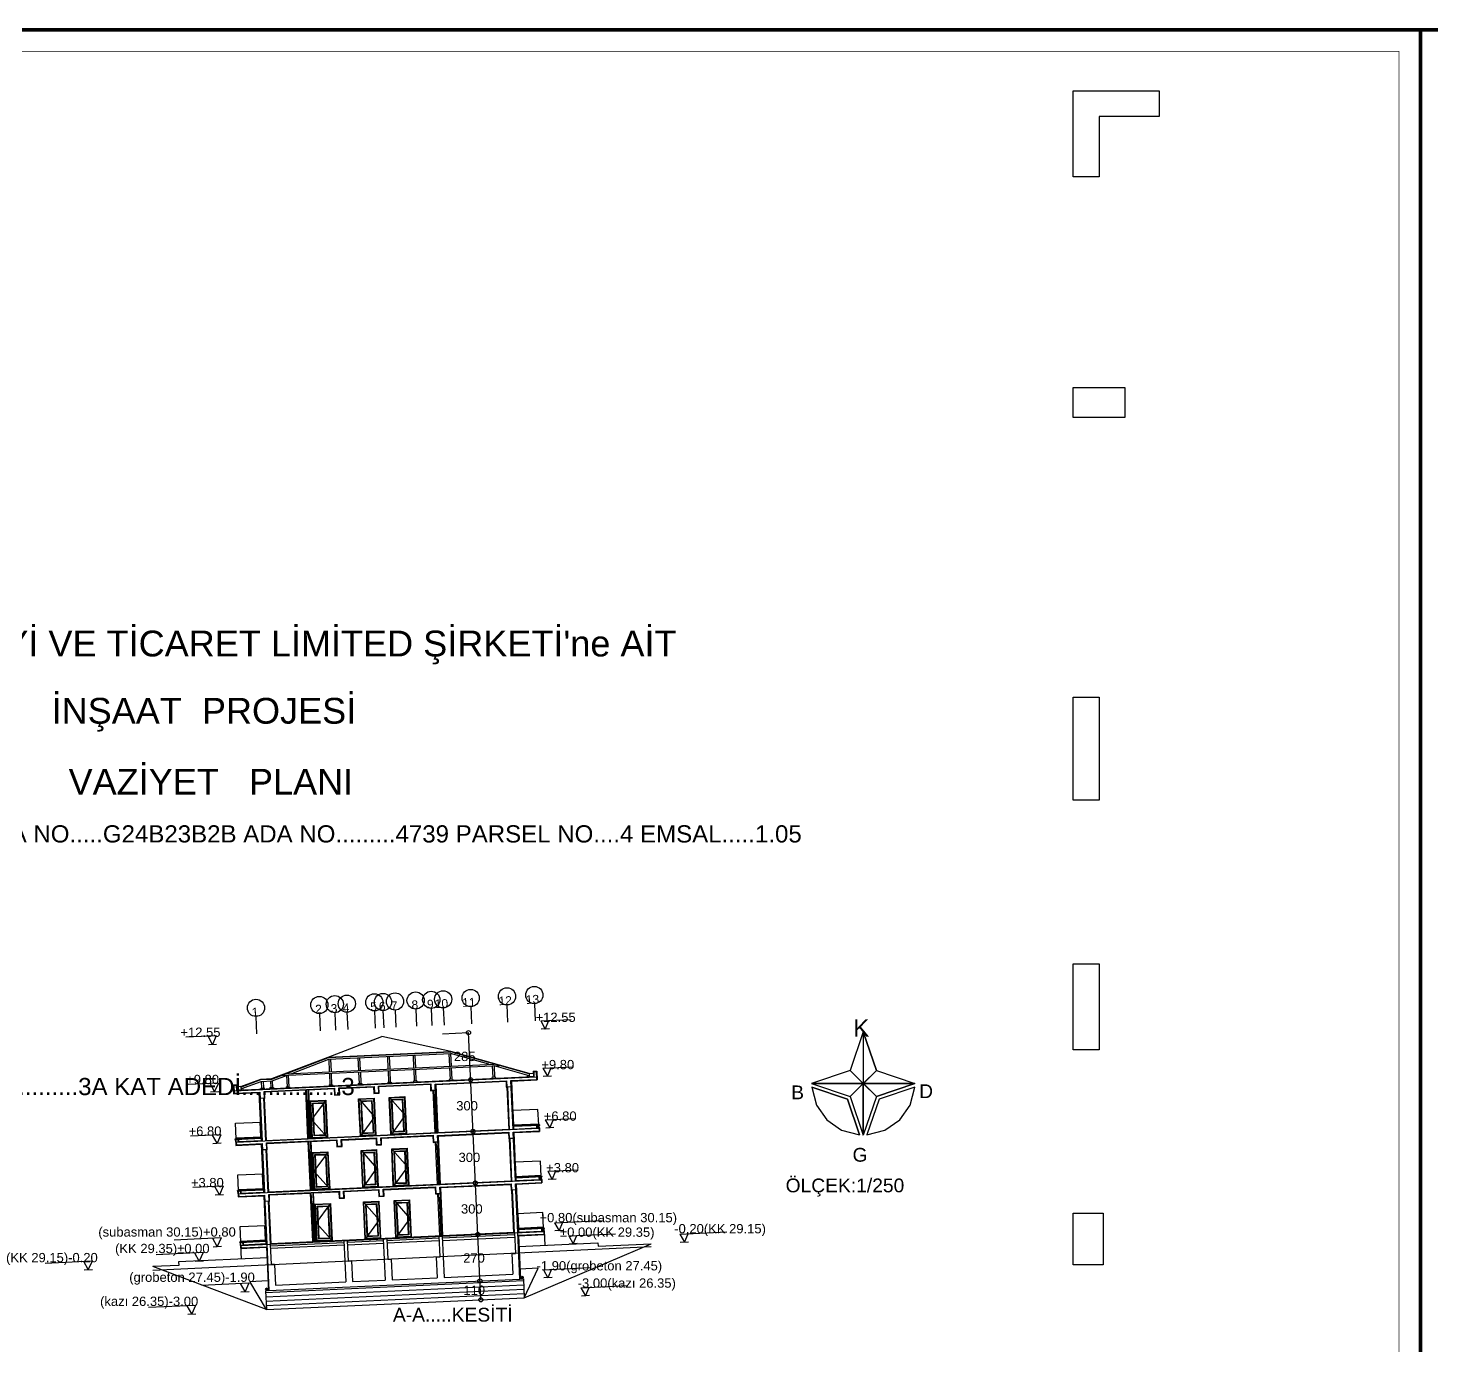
# Model space of a CAD drawing. Header units: centimetres. Extents: x -3962 to 543607, y -2 to 2802.
# Drawn here: x 3382 to 5013, y 1270 to 2802 of the extents above; entities that cross this region are included whole.
import ezdxf
from ezdxf.enums import TextEntityAlignment as Align

# ---------------------------------------------------------------- set-up
doc = ezdxf.new("R2010")
doc.units = ezdxf.units.CM
for name, color, linetype in [('ROTAS-MIMARI', 8, 'CONTINUOUS'), ('ROTAS-MIMARI-KOLON', 8, 'CONTINUOUS'), ('ROTAS-MIMARI-YAZI', 8, 'CONTINUOUS'), ('ROTAS-PAFTA', 7, 'CONTINUOUS')]:
    doc.layers.add(name, color=color, linetype=linetype)
doc.styles.add('ROTAS', font='arial.ttf')

msp = doc.modelspace()

# ---------------------------------------------------------------- linework, layer by layer
at = {"layer": 'ROTAS-MIMARI'}
for p, q in [((3977.8, 1647.7), (4013.1, 1649.3)), ((3977.8, 1647.7), (3983, 1638.3)), ((3983, 1638.3), (3987.3, 1648.1)), ((3863.4, 1632.8), (3893.8, 1634.2)), ((3908.1, 1323.5), (3893.8, 1634.2)), ((3987.8, 1638.5), (3978.2, 1638.1)), ((4352.4, 1635), (4337.1, 1590.3)), ((4352.4, 1635), (4367.7, 1590.3)), ((4352.4, 1635), (4352.4, 1515)), ((3600.7, 1630.4), (3565.4, 1628.7)), ((3596.3, 1620.5), (3591.1, 1629.9)), ((3591.5, 1620.3), (3601.1, 1620.8)), ((3600.7, 1630.4), (3596.3, 1620.5)), ((3730.8, 1605.7), (3793, 1629.5)), ((3873.2, 1612.3), (3793, 1629.5)), ((3665.2, 1580.7), (3730.8, 1605.7)), ((3665.3, 1580.1), (3730.9, 1605.1)), ((3688.3, 1586.7), (3731.3, 1603.1)), ((3730.8, 1605.7), (3873.2, 1612.3)), ((3730.9, 1605.1), (3873.2, 1611.7)), ((3731.3, 1603.1), (3872.9, 1609.7)), ((3731.3, 1603.1), (3732, 1588.7)), ((3733.3, 1603.2), (3734, 1588.8)), ((3765.3, 1604.7), (3766, 1590.3)), ((3767.3, 1604.8), (3768, 1590.4)), ((3799.5, 1606.3), (3800.2, 1591.9)), ((3801.5, 1606.4), (3802.2, 1592)), ((3829.4, 1607.6), (3830, 1593.2)), ((3831.3, 1607.7), (3832, 1593.3)), ((3870.9, 1609.6), (3871.6, 1595.2)), ((3917.3, 1597.3), (3872.9, 1609.7)), ((3872.9, 1609.7), (3873.6, 1595.2)), ((3964.2, 1586.8), (3873.2, 1612.3)), ((3964.2, 1586.2), (3873.2, 1611.7)), ((3621.2, 1566.6), (3972.8, 1582.8)), ((3625.1, 1567.4), (3968.8, 1583.2)), ((3665.7, 1578.1), (3682.3, 1584.4)), ((3676, 1584.2), (3929.8, 1595.8)), ((3681.9, 1586.4), (3923.7, 1597.5)), ((3682.3, 1584.4), (3682.9, 1571.1)), ((3684.3, 1584.5), (3684.9, 1571.2)), ((3732.1, 1586.7), (3732.7, 1573.4)), ((3734.1, 1586.8), (3734.7, 1573.4)), ((3766.1, 1588.3), (3766.7, 1574.9)), ((3768.1, 1588.4), (3768.7, 1575)), ((3800.3, 1589.9), (3800.9, 1576.5)), ((3802.3, 1590), (3802.9, 1576.6)), ((3830.1, 1591.2), (3830.7, 1577.9)), ((3832.1, 1591.3), (3832.7, 1578)), ((3871.7, 1593.2), (3872.3, 1579.8)), ((3873.7, 1593.2), (3874.3, 1579.9)), ((3921.4, 1595.4), (3922, 1582.1)), ((3964.3, 1584.1), (3923.4, 1595.5)), ((3923.4, 1595.5), (3924, 1582.2)), ((3962.3, 1584.7), (3962.4, 1582.9)), ((3963.8, 1583), (3969.2, 1583.2)), ((3964.2, 1586.8), (3969, 1587.1)), ((3964.2, 1586.8), (3964.4, 1583)), ((3968.9, 1589.2), (3973.1, 1589.4)), ((3968.9, 1589.2), (3969.2, 1582.6)), ((3969.5, 1588.6), (3972.5, 1588.8)), ((3969.5, 1588.6), (3969.8, 1582.7)), ((3972.5, 1588.8), (3972.9, 1579.8)), ((3972.8, 1582.8), (3972.9, 1579.8)), ((3973.1, 1589.4), (3973.5, 1579.2)), ((3973.4, 1583.4), (3973.3, 1584)), ((3973.4, 1583.4), (3973.5, 1579.2)), ((3980.3, 1592.7), (4015.6, 1594.4)), ((3980.3, 1592.7), (3985.5, 1583.4)), ((3990.3, 1583.6), (3980.7, 1583.2)), ((3985.5, 1583.4), (3989.9, 1593.2)), ((4337.1, 1590.3), (4292.4, 1575)), ((4337.1, 1590.3), (4367.7, 1559.7)), ((4337.1, 1559.7), (4367.7, 1590.3)), ((4367.7, 1590.3), (4412.4, 1575)), ((3603.2, 1575.4), (3567.9, 1573.8)), ((3598.8, 1565.6), (3593.6, 1575)), ((3603.2, 1575.4), (3598.8, 1565.6)), ((3624.4, 1573.4), (3620.2, 1573.2)), ((3620.2, 1573.2), (3620.7, 1563)), ((3620.5, 1567.2), (3620.5, 1567.8)), ((3620.5, 1567.2), (3620.7, 1563)), ((3623.8, 1572.8), (3620.9, 1572.6)), ((3620.9, 1572.6), (3621.3, 1563.6)), ((3621.1, 1566.6), (3621.3, 1563.6)), ((3623.8, 1572.8), (3624.1, 1566.8)), ((3624.4, 1573.4), (3624.7, 1566.8)), ((3629.3, 1571.4), (3624.5, 1571.2)), ((3630.1, 1567.6), (3624.7, 1567.4)), ((3629.3, 1571.4), (3652.6, 1580.1)), ((3629.3, 1570.8), (3652.6, 1579.5)), ((3629.3, 1571.4), (3629.5, 1567.6)), ((3629.4, 1568.7), (3653, 1577.5)), ((3631.4, 1569.5), (3631.5, 1567.7)), ((3652.4, 1569.7), (3656.4, 1569.8)), ((3652.4, 1569.7), (3652.4, 1568.7)), ((3652.6, 1580.1), (3665.2, 1580.7)), ((3652.6, 1579.5), (3665.3, 1580.1)), ((3653, 1577.5), (3665.7, 1578.1)), ((3653, 1577.5), (3653.4, 1569.7)), ((3655, 1577.6), (3655.4, 1569.8)), ((3656.2, 1565.8), (3738.1, 1569.6)), ((3656.4, 1569.8), (3656.4, 1568.8)), ((3656.9, 1565.3), (3704.6, 1567.5)), ((3663.1, 1570.2), (3667.1, 1570.3)), ((3663.1, 1570.2), (3663.1, 1569.2)), ((3663.7, 1578), (3664.1, 1570.2)), ((3665.7, 1578.1), (3666.1, 1570.3)), ((3667.1, 1570.3), (3667.1, 1569.3)), ((3681.9, 1571), (3685.9, 1571.2)), ((3681.9, 1571), (3682, 1570)), ((3685.9, 1571.2), (3686, 1570.2)), ((3707.2, 1511.1), (3704.6, 1567.5)), ((3705.2, 1568.1), (3705.8, 1555.1)), ((3707.2, 1568.2), (3707.8, 1555.2)), ((3707.8, 1567.6), (3737.6, 1569)), ((3707.8, 1567.6), (3710.4, 1511.3)), ((3731.7, 1573.3), (3735.7, 1573.5)), ((3731.7, 1573.3), (3731.7, 1572.3)), ((3735.7, 1573.5), (3735.7, 1572.5)), ((3737.6, 1569), (3737.9, 1561.4)), ((3738.1, 1569.6), (3738.5, 1562)), ((3743.1, 1569.8), (3784.1, 1571.7)), ((3743.5, 1562.2), (3743.1, 1569.8)), ((3743.8, 1569.3), (3783.5, 1571.1)), ((3744.1, 1561.7), (3743.8, 1569.3)), ((3765.7, 1574.9), (3769.7, 1575.1)), ((3765.7, 1574.9), (3765.7, 1573.9)), ((3769.7, 1575.1), (3769.7, 1574.1)), ((3783.5, 1571.1), (3783.9, 1563.5)), ((3784.1, 1571.7), (3784.4, 1564.1)), ((3789.1, 1571.9), (3850, 1574.7)), ((3789.4, 1564.4), (3789.1, 1571.9)), ((3789.7, 1571.4), (3849.5, 1574.1)), ((3790.1, 1563.8), (3789.7, 1571.4)), ((3799.9, 1576.4), (3803.9, 1576.6)), ((3799.9, 1576.4), (3799.9, 1575.4)), ((3803.9, 1576.6), (3803.9, 1575.6)), ((3833.7, 1578), (3829.7, 1577.8)), ((3829.7, 1577.8), (3829.8, 1576.8)), ((3833.7, 1578), (3833.8, 1577)), ((3849.5, 1574.1), (3849.8, 1566.5)), ((3849.8, 1566.5), (3852.8, 1566.7)), ((3850, 1574.7), (3850.4, 1567.2)), ((3850.4, 1567.2), (3855.4, 1567.4)), ((3855, 1517.9), (3852.8, 1566.7)), ((3853.6, 1561.9), (3853.4, 1567.3)), ((3855, 1574.4), (3938, 1578.2)), ((3855.6, 1562), (3855, 1574.4)), ((3855.7, 1573.8), (3937.4, 1577.6)), ((3855.7, 1573.8), (3858.2, 1518.1)), ((3875.3, 1579.9), (3871.3, 1579.7)), ((3871.3, 1579.7), (3871.4, 1578.7)), ((3875.3, 1579.9), (3875.4, 1578.9)), ((3925, 1582.2), (3921, 1582)), ((3921, 1582), (3921.1, 1581)), ((3925, 1582.2), (3925.1, 1581.2)), ((3937.4, 1577.6), (3937.7, 1570.6)), ((3937.7, 1570.6), (3938.7, 1570.6)), ((3938, 1578.2), (3938.3, 1571.2)), ((3938.3, 1571.2), (3943.3, 1571.4)), ((3941, 1521.3), (3938.7, 1570.6)), ((3941.6, 1521.3), (3939.3, 1571.2)), ((3943, 1578.4), (3972.9, 1579.8)), ((3945.6, 1521.5), (3943, 1578.4)), ((3943.6, 1577.8), (3973.5, 1579.2)), ((3943.6, 1577.8), (3946.2, 1521.5)), ((4352.4, 1575), (4292.4, 1575)), ((4292.4, 1575), (4412.4, 1575)), ((4292.4, 1575), (4337.1, 1559.7)), ((4292.6, 1570.8), (4334, 1556.6)), ((4412.4, 1575), (4367.7, 1559.7)), ((4412.3, 1570.8), (4370.9, 1556.6)), ((3594, 1565.4), (3603.6, 1565.8)), ((3620.7, 1563), (3650.7, 1564.4)), ((3621.3, 1563.6), (3651.3, 1565)), ((3653.3, 1508), (3650.7, 1564.4)), ((3651.3, 1565), (3653.9, 1508.1)), ((3651.6, 1558), (3656.6, 1558.2)), ((3655.6, 1558.2), (3657.9, 1508.2)), ((3656.6, 1558.2), (3656.2, 1565.8)), ((3656.2, 1557.6), (3657.2, 1557.7)), ((3656.2, 1557.6), (3658.5, 1508.3)), ((3657.2, 1557.7), (3656.9, 1565.3)), ((3708.4, 1554.6), (3705.2, 1554.5)), ((3707.8, 1555.2), (3705.8, 1555.1)), ((3706.2, 1555.1), (3708.2, 1511.2)), ((3707.4, 1554), (3706.2, 1553.9)), ((3706.8, 1553.9), (3708.8, 1511.8)), ((3707.4, 1555.2), (3709.4, 1511.2)), ((3727.2, 1554.5), (3711.4, 1533)), ((3737.9, 1561.4), (3744.1, 1561.7)), ((3738.5, 1562), (3743.5, 1562.2)), ((3767.2, 1556.3), (3784.5, 1536.4)), ((3783.9, 1563.5), (3790.1, 1563.8)), ((3784.4, 1564.1), (3789.4, 1564.4)), ((3802.7, 1558), (3820.1, 1538)), ((3856.2, 1561.4), (3853, 1561.3)), ((3855.6, 1562), (3853.6, 1561.9)), ((3854, 1561.9), (3856, 1518)), ((3855.3, 1560.8), (3854.1, 1560.7)), ((3854.7, 1560.7), (3856.6, 1518.6)), ((3855.2, 1562), (3857.2, 1518)), ((4334, 1556.6), (4348.2, 1515.2)), ((4337.1, 1559.7), (4352.4, 1515)), ((4367.7, 1559.7), (4352.4, 1515)), ((4370.9, 1556.6), (4356.7, 1515.2)), ((3784.5, 1536.4), (3769.1, 1515)), ((3820.1, 1538), (3804.6, 1516.6)), ((3974.5, 1544.8), (3945.2, 1543.5)), ((3946.5, 1526.5), (3945.7, 1543.5)), ((3975.4, 1526.9), (3974.5, 1544.8)), ((3983, 1532.8), (4018.3, 1534.4)), ((3622.9, 1528.7), (3652.3, 1530)), ((3623.7, 1510.7), (3622.9, 1528.7)), ((3623.9, 1506.7), (3975.5, 1522.9)), ((3652.5, 1513), (3651.7, 1530)), ((3658.4, 1508.9), (3940.9, 1521.9)), ((3711.4, 1533), (3729.1, 1513.1)), ((3856, 1518.6), (3857.2, 1518.6)), ((3857.8, 1514.4), (3940.7, 1518.3)), ((3858.4, 1513.9), (3940.1, 1517.6)), ((3940.1, 1517.6), (3940.5, 1510.6)), ((3940.7, 1518.3), (3941, 1511.3)), ((3945.7, 1518.5), (3975.7, 1519.9)), ((3948.3, 1461.5), (3945.7, 1518.5)), ((3975.3, 1527.9), (3945.9, 1526.5)), ((3976.6, 1526.9), (3946, 1525.5)), ((3976.6, 1526.3), (3946, 1524.9)), ((3946.1, 1522.1), (3972.9, 1523.3)), ((3946.3, 1517.9), (3976.3, 1519.3)), ((3946.3, 1517.9), (3948.9, 1461.6)), ((3972.2, 1526.7), (3972.2, 1526.1)), ((3972.8, 1526.1), (3972.9, 1522.7)), ((3973.4, 1526.2), (3973.5, 1522.8)), ((3975.5, 1522.9), (3975.4, 1526.3)), ((3975.5, 1522.9), (3975.7, 1519.9)), ((3976.1, 1522.9), (3976, 1526.3)), ((3976.1, 1523.5), (3976.3, 1519.3)), ((3976.6, 1526.3), (3976.6, 1526.9)), ((3983, 1532.8), (3988.3, 1523.4)), ((3993.1, 1523.7), (3983.5, 1523.2)), ((3988.3, 1523.4), (3992.6, 1533.3)), ((3605.9, 1515.5), (3570.6, 1513.8)), ((3601.6, 1505.7), (3596.4, 1515)), ((3596.8, 1505.4), (3606.4, 1505.9)), ((3605.9, 1515.5), (3601.6, 1505.7)), ((3622.5, 1510.6), (3653.1, 1512)), ((3622.6, 1510), (3622.5, 1510.6)), ((3622.6, 1510), (3653.1, 1511.4)), ((3623.3, 1506.7), (3623.2, 1510.1)), ((3623.3, 1507.3), (3623.5, 1503.1)), ((3623.5, 1503.1), (3653.4, 1504.4)), ((3623.7, 1511.7), (3653.1, 1513)), ((3623.9, 1506.7), (3623.8, 1510.1)), ((3623.9, 1506.7), (3624, 1503.7)), ((3624, 1503.7), (3654, 1505.1)), ((3625.8, 1510.2), (3625.9, 1506.8)), ((3626.4, 1510.2), (3626.5, 1506.8)), ((3626.5, 1507.4), (3653.3, 1508.6)), ((3626.9, 1510.8), (3627, 1510.2)), ((3656, 1448.1), (3653.4, 1504.4)), ((3654, 1505.1), (3656.6, 1448.1)), ((3659, 1505.9), (3740.9, 1509.7)), ((3659.3, 1498.3), (3659, 1505.9)), ((3659.6, 1505.3), (3707.4, 1507.5)), ((3660, 1497.7), (3659.6, 1505.3)), ((3710, 1451.2), (3707.4, 1507.5)), ((3707.9, 1508.1), (3708.5, 1495.2)), ((3708.2, 1511.8), (3709.4, 1511.8)), ((3709.9, 1508.2), (3710.5, 1495.3)), ((3710.6, 1507.7), (3740.3, 1509)), ((3710.6, 1507.7), (3713.1, 1451.3)), ((3740.3, 1509), (3740.7, 1501.4)), ((3740.7, 1501.4), (3746.9, 1501.7)), ((3740.9, 1509.7), (3741.2, 1502.1)), ((3741.2, 1502.1), (3746.2, 1502.3)), ((3745.9, 1509.9), (3786.8, 1511.8)), ((3746.2, 1502.3), (3745.9, 1509.9)), ((3746.5, 1509.3), (3786.3, 1511.2)), ((3746.9, 1501.7), (3746.5, 1509.3)), ((3786.3, 1511.2), (3786.6, 1503.6)), ((3786.6, 1503.6), (3792.8, 1503.8)), ((3786.8, 1511.8), (3787.2, 1504.2)), ((3787.2, 1504.2), (3792.2, 1504.4)), ((3791.8, 1512), (3852.8, 1514.8)), ((3792.2, 1504.4), (3791.8, 1512)), ((3792.5, 1511.4), (3852.2, 1514.2)), ((3792.8, 1503.8), (3792.5, 1511.4)), ((3852.2, 1514.2), (3852.6, 1506.6)), ((3852.6, 1506.6), (3855.6, 1506.7)), ((3852.8, 1514.8), (3853.1, 1507.2)), ((3853.1, 1507.2), (3858.1, 1507.4)), ((3857.8, 1458), (3855.6, 1506.7)), ((3859, 1501.5), (3855.8, 1501.3)), ((3856.4, 1502), (3856.1, 1507.4)), ((3858.4, 1502.1), (3856.4, 1502)), ((3856.8, 1502), (3858.8, 1458)), ((3858, 1500.8), (3856.8, 1500.8)), ((3857.4, 1500.8), (3859.4, 1458.7)), ((3858.4, 1502.1), (3857.8, 1514.4)), ((3858, 1502), (3860, 1458.1)), ((3858.4, 1513.9), (3861, 1458.1)), ((3940.5, 1510.6), (3941.5, 1510.7)), ((3941, 1511.3), (3946, 1511.5)), ((3943.7, 1461.3), (3941.5, 1510.7)), ((3944.3, 1461.4), (3942, 1511.3)), ((3654.3, 1498.1), (3659.3, 1498.3)), ((3658.3, 1498.3), (3660.6, 1448.3)), ((3659, 1497.7), (3661.2, 1448.3)), ((3659, 1497.7), (3660, 1497.7)), ((3711.2, 1494.7), (3708, 1494.5)), ((3710.5, 1495.3), (3708.5, 1495.2)), ((3708.9, 1495.2), (3711, 1451.2)), ((3710.2, 1494), (3709, 1494)), ((3709.6, 1494), (3711.5, 1451.9)), ((3710.1, 1495.2), (3712.1, 1451.3)), ((3730, 1494.5), (3714.1, 1473.1)), ((3769.9, 1496.4), (3786.9, 1476.4)), ((3805.5, 1498), (3822.8, 1478.1)), ((3977.3, 1484.9), (3947.9, 1483.5)), ((3978.1, 1466.9), (3977.3, 1484.9)), ((3625.7, 1468.7), (3655, 1470.1)), ((3626.5, 1450.7), (3625.7, 1468.7)), ((3655.3, 1453.1), (3654.5, 1470.1)), ((3714.1, 1473.1), (3731.9, 1453.2)), ((3786.9, 1476.4), (3771.8, 1455)), ((3822.8, 1478.1), (3807.4, 1456.7)), ((3949.3, 1466.6), (3948.5, 1483.6)), ((3985.8, 1472.9), (4021.1, 1474.5)), ((3985.8, 1472.9), (3991, 1463.5)), ((3991, 1463.5), (3995.4, 1473.3)), ((3608.7, 1455.5), (3573.4, 1453.9)), ((3604.3, 1445.7), (3599.1, 1455.1)), ((3608.7, 1455.5), (3604.3, 1445.7)), ((3625.3, 1450.7), (3655.9, 1452.1)), ((3626.4, 1451.7), (3655.8, 1453.1)), ((3626.7, 1446.8), (3978.3, 1462.9)), ((3661.2, 1448.9), (3943.7, 1461.9)), ((3710.9, 1451.8), (3712.1, 1451.9)), ((3748.6, 1450), (3789.6, 1451.8)), ((3789.6, 1451.8), (3790, 1444.2)), ((3794.6, 1452.1), (3855.5, 1454.9)), ((3794.9, 1444.5), (3794.6, 1452.1)), ((3795.2, 1451.5), (3855, 1454.2)), ((3855, 1454.2), (3855.3, 1446.7)), ((3855.5, 1454.9), (3855.9, 1447.3)), ((3858.8, 1458.6), (3860, 1458.7)), ((3860.6, 1454.5), (3943.5, 1458.3)), ((3861.1, 1442.1), (3860.6, 1454.5)), ((3861.2, 1453.9), (3942.9, 1457.7)), ((3861.2, 1453.9), (3863.7, 1398.2)), ((3942.9, 1457.7), (3943.2, 1450.7)), ((3943.5, 1458.3), (3943.8, 1451.3)), ((3948.5, 1458.5), (3978.4, 1459.9)), ((3951.1, 1401.6), (3948.5, 1458.5)), ((3978.1, 1467.9), (3948.7, 1466.6)), ((3979.3, 1467), (3948.7, 1465.6)), ((3979.3, 1466.4), (3948.8, 1465)), ((3948.9, 1462.2), (3975.7, 1463.4)), ((3949.1, 1458), (3979.1, 1459.4)), ((3949.1, 1458), (3951.7, 1401.6)), ((3974.9, 1466.8), (3974.9, 1466.2)), ((3975.5, 1466.2), (3975.7, 1462.8)), ((3976.1, 1466.2), (3976.3, 1462.8)), ((3978.3, 1462.9), (3978.1, 1466.3)), ((3978.3, 1462.9), (3978.4, 1459.9)), ((3978.9, 1462.9), (3978.7, 1466.3)), ((3978.9, 1463.5), (3979.1, 1459.4)), ((3979.3, 1466.4), (3979.3, 1467)), ((3995.8, 1463.7), (3986.2, 1463.3)), ((3599.5, 1445.5), (3609.1, 1445.9)), ((3625.3, 1450.1), (3655.9, 1451.5)), ((3625.3, 1450.7), (3629.7, 1450.9)), ((3625.3, 1450.1), (3625.3, 1450.7)), ((3625.3, 1450.1), (3629.7, 1450.3)), ((3626.1, 1446.7), (3625.9, 1450.1)), ((3626, 1447.3), (3626.2, 1443.1)), ((3626.2, 1443.1), (3656.2, 1444.5)), ((3626.7, 1446.8), (3626.5, 1450.1)), ((3626.7, 1446.8), (3626.8, 1443.8)), ((3626.8, 1443.8), (3656.8, 1445.1)), ((3628.5, 1450.2), (3628.7, 1446.8)), ((3629.1, 1450.3), (3629.3, 1446.9)), ((3629.2, 1447.5), (3656, 1448.7)), ((3629.7, 1450.9), (3629.7, 1450.3)), ((3658.8, 1388.2), (3656.2, 1444.5)), ((3656.8, 1445.1), (3659.4, 1388.2)), ((3657.1, 1438.1), (3662.1, 1438.4)), ((3661.1, 1438.3), (3663.4, 1388.4)), ((3661.7, 1446), (3743.7, 1449.7)), ((3662.1, 1438.4), (3661.7, 1446)), ((3661.7, 1437.8), (3664, 1388.4)), ((3661.7, 1437.8), (3662.7, 1437.8)), ((3662.4, 1445.4), (3710.1, 1447.6)), ((3662.7, 1437.8), (3662.4, 1445.4)), ((3712.7, 1391.2), (3710.1, 1447.6)), ((3710.7, 1448.2), (3711.3, 1435.2)), ((3712.7, 1448.3), (3713.3, 1435.3)), ((3713.3, 1447.7), (3743.1, 1449.1)), ((3713.3, 1447.7), (3715.9, 1391.4)), ((3743.1, 1449.1), (3743.4, 1441.5)), ((3743.4, 1441.5), (3749.6, 1441.8)), ((3743.7, 1449.7), (3744, 1442.1)), ((3744, 1442.1), (3749, 1442.4)), ((3749, 1442.4), (3748.6, 1450)), ((3749.3, 1449.4), (3789, 1451.2)), ((3749.6, 1441.8), (3749.3, 1449.4)), ((3772.7, 1436.4), (3790, 1416.5)), ((3789, 1451.2), (3789.4, 1443.6)), ((3789.4, 1443.6), (3795.6, 1443.9)), ((3790, 1444.2), (3794.9, 1444.5)), ((3795.6, 1443.9), (3795.2, 1451.5)), ((3808.3, 1438.1), (3825.6, 1418.2)), ((3855.3, 1446.7), (3858.3, 1446.8)), ((3855.9, 1447.3), (3860.9, 1447.5)), ((3860.6, 1398), (3858.3, 1446.8)), ((3861.8, 1441.5), (3858.6, 1441.4)), ((3859.1, 1442), (3858.9, 1447.4)), ((3861.1, 1442.1), (3859.1, 1442)), ((3859.5, 1442), (3861.6, 1398.1)), ((3860.8, 1440.9), (3859.6, 1440.8)), ((3860.2, 1440.9), (3862.1, 1398.7)), ((3860.7, 1442.1), (3862.7, 1398.1)), ((3943.2, 1450.7), (3944.2, 1450.7)), ((3943.8, 1451.3), (3948.8, 1451.6)), ((3946.5, 1401.4), (3944.2, 1450.7)), ((3947.1, 1401.4), (3944.8, 1451.4)), ((3713.9, 1434.7), (3710.7, 1434.6)), ((3713.3, 1435.3), (3711.3, 1435.2)), ((3711.7, 1435.2), (3713.7, 1391.3)), ((3712.9, 1434.1), (3711.7, 1434)), ((3712.3, 1434.1), (3714.3, 1391.9)), ((3712.9, 1435.3), (3714.9, 1391.3)), ((3732.7, 1434.6), (3716.9, 1413.2)), ((3980.2, 1425), (3950.8, 1423.6)), ((3952.2, 1406.7), (3951.4, 1423.6)), ((3981, 1407), (3980.2, 1425)), ((3628.4, 1408.8), (3657.8, 1410.1)), ((3629.2, 1390.8), (3628.4, 1408.8)), ((3629.4, 1386.8), (3981.2, 1403)), ((3658, 1393.1), (3657.2, 1410.1)), ((3716.9, 1413.2), (3734.6, 1393.3)), ((3790, 1416.5), (3774.6, 1395.1)), ((3825.6, 1418.2), (3810.2, 1396.7)), ((3981, 1408), (3951.6, 1406.6)), ((3982.2, 1407), (3951.6, 1405.6)), ((3982.2, 1406.4), (3951.7, 1405)), ((3951.7, 1402.2), (3978.6, 1403.5)), ((3977.8, 1406.8), (3977.8, 1406.2)), ((3978.4, 1406.3), (3978.6, 1402.9)), ((3979, 1406.3), (3979.2, 1402.9)), ((3981.2, 1403), (3981, 1406.4)), ((3981.2, 1403), (3981.3, 1400)), ((3981.8, 1403), (3981.6, 1406.4)), ((3981.8, 1403.6), (3982.5, 1387)), ((3982.2, 1406.4), (3982.2, 1407)), ((3993.7, 1413.2), (4048.3, 1415.7)), ((3993.7, 1413.2), (3999, 1403.8)), ((4003.8, 1404), (3994.2, 1403.6)), ((3999, 1403.8), (4003.3, 1413.6)), ((3606.3, 1395.4), (3551.8, 1392.9)), ((3601.9, 1385.6), (3596.7, 1394.9)), ((3606.3, 1395.4), (3601.9, 1385.6)), ((3628, 1390.8), (3658.6, 1392.2)), ((3628, 1390.8), (3632.4, 1391)), ((3628.1, 1390.2), (3628, 1390.8)), ((3628.1, 1390.2), (3658.6, 1391.6)), ((3628.1, 1390.2), (3632.5, 1390.4)), ((3628.8, 1386.8), (3628.7, 1390.2)), ((3628.8, 1387.4), (3629.6, 1370.8)), ((3629.2, 1391.8), (3658.6, 1393.2)), ((3629.4, 1386.8), (3629.3, 1390.2)), ((3629.4, 1386.8), (3629.6, 1383.8)), ((3631.3, 1390.3), (3631.4, 1386.9)), ((3631.9, 1390.3), (3632, 1386.9)), ((3632.1, 1387.5), (3658.8, 1388.8)), ((3632.4, 1391), (3632.5, 1390.4)), ((3659.4, 1388.2), (3661.9, 1334.2)), ((3663.4, 1388.4), (3664.5, 1364.4)), ((3663.5, 1386.4), (3749, 1390.3)), ((3663.6, 1383.4), (3749.1, 1387.3)), ((3664, 1389), (3946.5, 1402)), ((3713.7, 1391.9), (3714.9, 1391.9)), ((3748.9, 1392.3), (3751.1, 1344.4)), ((3752.9, 1392.5), (3754, 1368.5)), ((3753, 1390.5), (3794.9, 1392.4)), ((3753.1, 1387.5), (3795.1, 1389.4)), ((3794.8, 1394.4), (3797.1, 1346.5)), ((3798.8, 1394.6), (3799.9, 1370.6)), ((3798.9, 1392.6), (3859.3, 1395.4)), ((3799.1, 1389.6), (3859.4, 1392.4)), ((3859.2, 1397.4), (3860.3, 1373.4)), ((3861.5, 1398.7), (3862.7, 1398.7)), ((3863.2, 1397.6), (3865.4, 1349.6)), ((3863.3, 1395.6), (3947.2, 1399.4)), ((3863.4, 1392.6), (3947.3, 1396.4)), ((3947.1, 1401.4), (3948.2, 1377.4)), ((3953.6, 1347.7), (3951.1, 1401.6)), ((3951.4, 1398.6), (3981.3, 1400)), ((3951.8, 1385.6), (4044.1, 1389.9)), ((3952, 1398), (3982, 1399.4)), ((3952, 1398), (3954.3, 1347.7)), ((3958.6, 1325.9), (4106, 1388.7)), ((4010.2, 1397.9), (4064.7, 1400.4)), ((4010.2, 1397.9), (4015.4, 1388.5)), ((4020.2, 1388.8), (4010.6, 1388.3)), ((4015.4, 1388.5), (4019.8, 1398.4)), ((4044.1, 1389.9), (4044.3, 1385.9)), ((4044.3, 1385.9), (4106, 1388.7)), ((4139.4, 1399.9), (4193.9, 1402.4)), ((4139.4, 1399.9), (4144.6, 1390.5)), ((4149.4, 1390.7), (4139.9, 1390.3)), ((4144.6, 1390.5), (4149, 1400.3)), ((3527.1, 1357.9), (4106.1, 1385.5)), ((3585.3, 1378.4), (3530.7, 1375.9)), ((3660.1, 1372.2), (3556.8, 1367.5)), ((3580.9, 1368.6), (3575.7, 1377.9)), ((3585.3, 1378.4), (3580.9, 1368.6)), ((3597.1, 1385.3), (3606.7, 1385.8)), ((3629, 1383.2), (3659, 1384.6)), ((3629.6, 1383.8), (3659.5, 1385.2)), ((3659, 1384.6), (3661.3, 1334.2)), ((3799.9, 1370.6), (3803.9, 1370.8)), ((3803.9, 1370.8), (3805, 1346.8)), ((3856.3, 1373.2), (3860.3, 1373.4)), ((3860.3, 1373.4), (3856.3, 1373.2)), ((3856.3, 1373.2), (3857.4, 1349.2)), ((3944.2, 1377.3), (3948.2, 1377.4)), ((3948.2, 1377.4), (3944.2, 1377.3)), ((3944.2, 1377.3), (3945.3, 1353.3)), ((3456.4, 1368.4), (3401.9, 1365.9)), ((3452, 1358.6), (3446.8, 1368)), ((3447.2, 1358.4), (3456.8, 1358.9)), ((3456.4, 1368.4), (3452, 1358.6)), ((3557, 1363.5), (3527, 1362.1)), ((3658.9, 1312.1), (3527, 1362.1)), ((3556.8, 1367.5), (3557, 1363.5)), ((3576.1, 1368.3), (3585.7, 1368.8)), ((3664.5, 1364.4), (3668.5, 1364.6)), ((3668.5, 1364.6), (3664.5, 1364.4)), ((3668.5, 1364.6), (3669.6, 1340.6)), ((3754, 1368.5), (3758, 1368.7)), ((3754, 1368.5), (3758, 1368.7)), ((3758, 1368.7), (3754, 1368.5)), ((3758, 1368.7), (3759.1, 1344.7)), ((3974.7, 1360.3), (3953.6, 1359.3)), ((3958.6, 1325.9), (3974.7, 1360.3)), ((3980.8, 1358.5), (4035.4, 1361)), ((3980.8, 1358.5), (3986.1, 1349.2)), ((3990.4, 1359), (3986.1, 1349.2)), ((3638.4, 1342.8), (3583.9, 1340.3)), ((3634.1, 1333), (3628.8, 1342.3)), ((3638.4, 1342.8), (3634.1, 1333)), ((3639.7, 1344.9), (3660.7, 1345.9)), ((3658.9, 1312.1), (3639.7, 1344.9)), ((3658, 1332.1), (3957.7, 1345.8)), ((3658.2, 1327.1), (3957.9, 1340.9)), ((3661.9, 1334.2), (3953.6, 1347.7)), ((3669.6, 1340.6), (3751.1, 1344.4)), ((3759.1, 1344.7), (3797.1, 1346.5)), ((3805, 1346.8), (3857.4, 1349.2)), ((3865.4, 1349.6), (3945.3, 1353.3)), ((3953.6, 1347.7), (3957.6, 1347.8)), ((3957.6, 1347.8), (3958.6, 1325.9)), ((3990.9, 1349.4), (3981.3, 1348.9)), ((4024.4, 1337.5), (4079, 1340)), ((4029.7, 1328.1), (4034, 1337.9)), ((3629.3, 1332.8), (3638.9, 1333.2)), ((3661.9, 1334.2), (3657.9, 1334.1)), ((3657.9, 1334.1), (3658.9, 1312.1)), ((3658.4, 1322.1), (3958.1, 1335.9)), ((3658.7, 1317.1), (3958.3, 1330.9)), ((3658.9, 1312.1), (3958.6, 1325.9)), ((4024.4, 1337.5), (4029.7, 1328.1)), ((4034.5, 1328.4), (4024.9, 1327.9)), ((3576.6, 1316.9), (3522.1, 1314.4)), ((3572.3, 1307.1), (3567, 1316.5)), ((3567.5, 1306.9), (3577.1, 1307.3)), ((3576.6, 1316.9), (3572.3, 1307.1))]:
    msp.add_line(p, q, dxfattribs=at)
for points in [[(4596.4, 2629.2), (4596.4, 2729.2)], [(4596.4, 2729.2), (4696.4, 2729.2)], [(4696.4, 2729.2), (4696.4, 2699.2)], [(4696.4, 2699.2), (4626.4, 2699.2)], [(4626.4, 2699.2), (4626.4, 2629.2)], [(4626.4, 2629.2), (4596.4, 2629.2)], [(4596.4, 2349.2), (4596.4, 2384.2)], [(4596.4, 2384.2), (4656.4, 2384.2)], [(4656.4, 2384.2), (4656.4, 2349.2)], [(4656.4, 2349.2), (4596.4, 2349.2)], [(4596.4, 1904.2), (4596.4, 2024.2)], [(4596.4, 2024.2), (4626.4, 2024.2)], [(4626.4, 2024.2), (4626.4, 1904.2)], [(4626.4, 1904.2), (4596.4, 1904.2)], [(4596.4, 1614.2), (4596.4, 1714.2)], [(4596.4, 1714.2), (4626.4, 1714.2)], [(4626.4, 1714.2), (4626.4, 1614.2)], [(3897.6, 1644.4), (3896.7, 1664.4)], [(3939.6, 1646.3), (3938.7, 1666.4)], [(3971.6, 1647.8), (3970.7, 1667.8)], [(3647.9, 1632.9), (3647, 1652.9)], [(3721.8, 1636.3), (3720.9, 1656.3)], [(3739.8, 1637.1), (3738.9, 1657.2)], [(3753.8, 1637.8), (3752.9, 1657.8)], [(3785.8, 1639.3), (3784.8, 1659.3)], [(3795.8, 1639.7), (3794.8, 1659.7)], [(3809.7, 1640.4), (3808.8, 1660.4)], [(3833.7, 1641.5), (3832.8, 1661.5)], [(3851.7, 1642.3), (3850.8, 1662.3)], [(3865.7, 1642.9), (3864.8, 1663)], [(4626.4, 1614.2), (4596.4, 1614.2)], [(4292.6, 1570.8), (4298, 1549.8), (4310, 1532.6), (4327.2, 1520.6), (4348.2, 1515.2)], [(4356.7, 1515.2), (4377.7, 1520.6), (4394.9, 1532.6), (4406.9, 1549.8), (4412.3, 1570.8)], [(3709.8, 1554.7), (3727.8, 1555.5), (3729.8, 1512.2), (3711.8, 1511.3), (3709.8, 1554.7)], [(3710.4, 1554.1), (3727.2, 1554.9), (3729.1, 1512.7), (3712.4, 1512), (3710.4, 1554.1)], [(3712.5, 1552.2), (3725.3, 1552.8), (3727.1, 1514.6), (3714.3, 1514), (3712.5, 1552.2)], [(3713.1, 1551.6), (3724.7, 1552.2), (3726.4, 1515.2), (3714.8, 1514.7), (3713.1, 1551.6)], [(3766.1, 1557.3), (3784.1, 1558.1), (3786.1, 1514.7), (3768.1, 1513.9), (3766.1, 1557.3)], [(3766.8, 1556.7), (3783.5, 1557.5), (3785.5, 1515.3), (3768.7, 1514.5), (3766.8, 1556.7)], [(3768.9, 1554.8), (3781.6, 1555.4), (3783.4, 1517.2), (3770.6, 1516.6), (3768.9, 1554.8)], [(3769.5, 1554.2), (3781.1, 1554.8), (3782.8, 1517.8), (3771.2, 1517.3), (3769.5, 1554.2)], [(3801.7, 1558.9), (3819.7, 1559.7), (3821.7, 1516.4), (3803.7, 1515.6), (3801.7, 1558.9)], [(3802.3, 1558.3), (3819.1, 1559.1), (3821, 1517), (3804.3, 1516.2), (3802.3, 1558.3)], [(3804.4, 1556.4), (3817.2, 1557), (3819, 1518.9), (3806.2, 1518.3), (3804.4, 1556.4)], [(3805, 1555.9), (3816.6, 1556.4), (3818.3, 1519.4), (3806.7, 1518.9), (3805, 1555.9)], [(3712.6, 1494.7), (3730.5, 1495.6), (3732.5, 1452.2), (3714.5, 1451.4), (3712.6, 1494.7)], [(3713.2, 1494.2), (3730, 1494.9), (3731.9, 1452.8), (3715.1, 1452), (3713.2, 1494.2)], [(3715.3, 1492.3), (3728.1, 1492.9), (3729.8, 1454.7), (3717, 1454.1), (3715.3, 1492.3)], [(3715.9, 1491.7), (3727.5, 1492.2), (3729.2, 1455.3), (3717.6, 1454.7), (3715.9, 1491.7)], [(3768.9, 1497.3), (3786.9, 1498.2), (3788.9, 1454.8), (3770.9, 1454), (3768.9, 1497.3)], [(3769.5, 1496.8), (3786.3, 1497.5), (3788.2, 1455.4), (3771.5, 1454.6), (3769.5, 1496.8)], [(3771.6, 1494.9), (3784.4, 1495.4), (3786.2, 1457.3), (3773.4, 1456.7), (3771.6, 1494.9)], [(3772.2, 1494.3), (3783.8, 1494.8), (3785.5, 1457.9), (3773.9, 1457.3), (3772.2, 1494.3)], [(3804.5, 1499), (3822.4, 1499.8), (3824.4, 1456.4), (3806.4, 1455.6), (3804.5, 1499)], [(3805.1, 1498.4), (3821.9, 1499.2), (3823.8, 1457), (3807, 1456.2), (3805.1, 1498.4)], [(3807.2, 1496.5), (3820, 1497.1), (3821.7, 1458.9), (3808.9, 1458.3), (3807.2, 1496.5)], [(3807.8, 1495.9), (3819.4, 1496.5), (3821.1, 1459.5), (3809.5, 1459), (3807.8, 1495.9)], [(3715.3, 1434.8), (3733.3, 1435.6), (3735.3, 1392.3), (3717.3, 1391.5), (3715.3, 1434.8)], [(3771.6, 1437.4), (3789.6, 1438.2), (3791.6, 1394.9), (3773.6, 1394), (3771.6, 1437.4)], [(3772.3, 1436.8), (3789.1, 1437.6), (3791, 1395.4), (3774.2, 1394.7), (3772.3, 1436.8)], [(3774.4, 1434.9), (3787.2, 1435.5), (3788.9, 1397.4), (3776.1, 1396.8), (3774.4, 1434.9)], [(3807.2, 1439), (3825.2, 1439.9), (3827.2, 1396.5), (3809.2, 1395.7), (3807.2, 1439)], [(3807.8, 1438.5), (3824.6, 1439.2), (3826.6, 1397.1), (3809.8, 1396.3), (3807.8, 1438.5)], [(3809.9, 1436.6), (3822.7, 1437.1), (3824.5, 1399), (3811.7, 1398.4), (3809.9, 1436.6)], [(3810.6, 1436), (3822.1, 1436.5), (3823.8, 1399.6), (3812.3, 1399), (3810.6, 1436)], [(3715.9, 1434.2), (3732.7, 1435), (3734.7, 1392.9), (3717.9, 1392.1), (3715.9, 1434.2)], [(3718, 1432.3), (3730.8, 1432.9), (3732.6, 1394.8), (3719.8, 1394.2), (3718, 1432.3)], [(3718.7, 1431.8), (3730.2, 1432.3), (3731.9, 1395.3), (3720.4, 1394.8), (3718.7, 1431.8)], [(3775, 1434.4), (3786.6, 1434.9), (3788.3, 1397.9), (3776.7, 1397.4), (3775, 1434.4)], [(4596.4, 1364.2), (4596.4, 1424.2)], [(4596.4, 1424.2), (4631.4, 1424.2)], [(4631.4, 1424.2), (4631.4, 1364.2)], [(4631.4, 1364.2), (4596.4, 1364.2)]]:
    msp.add_lwpolyline(points, dxfattribs=at)
for centre, radius in [((3808.4, 1670.4), 10), ((3832.3, 1671.5), 10), ((3850.5, 1672.3), 10), ((3864.3, 1672.9), 10), ((3896.3, 1674.4), 10), ((3938.5, 1676.3), 10), ((3970.2, 1677.8), 10), ((3646.8, 1662.9), 10), ((3720.5, 1666.3), 10), ((3738.4, 1667.2), 10), ((3752.4, 1667.8), 10), ((3784.4, 1669.3), 10), ((3794.4, 1669.7), 10), ((3893.8, 1634.2), 2.4), ((3896.3, 1579.3), 2.4), ((3899.1, 1519.3), 2.4), ((3901.8, 1459.4), 2.4), ((3904.6, 1399.5), 2.4), ((3907, 1345.5), 2.4), ((3955.8, 1349.4), 1.6), ((3955.8, 1349.4), 1), ((3659.6, 1335.7), 1.6), ((3659.6, 1335.7), 1), ((3908.1, 1323.5), 2.4)]:
    msp.add_circle(centre, radius, dxfattribs=at)
at = {"layer": 'ROTAS-MIMARI-KOLON'}
for points in [[(4352.4, 1575), (4367.7, 1590.3), (4352.4, 1635), (4352.4, 1575)], [(4352.4, 1575), (4337.1, 1590.3), (4292.4, 1575), (4352.4, 1575)], [(4334, 1556.6), (4292.6, 1570.8), (4298, 1549.8), (4310, 1532.6), (4327.2, 1520.6), (4348.2, 1515.2), (4334, 1556.6)], [(4352.4, 1575), (4337.1, 1559.7), (4352.4, 1515), (4352.4, 1575)], [(4412.4, 1575), (4352.4, 1575), (4367.7, 1559.7), (4412.4, 1575)], [(4412.3, 1570.8), (4370.9, 1556.6), (4356.7, 1515.2), (4377.7, 1520.6), (4394.9, 1532.6), (4406.9, 1549.8), (4412.3, 1570.8)]]:
    msp.add_lwpolyline(points, dxfattribs=at)
at = {"layer": 'ROTAS-PAFTA'}
for points, const_width in [([(2500, 0), (5000, 0), (5000, 2800), (2500, 2800)], 4), ([(5000, 0), (7500, 0), (7500, 2800), (5000, 2800)], 4), ([(2525, 25), (4975, 25), (4975, 2775), (2525, 2775)], 1)]:
    msp.add_lwpolyline(points, close=True, dxfattribs=dict(at, const_width=const_width))

# ---------------------------------------------------------------- texts
at = {"layer": 'ROTAS-MIMARI-YAZI', "style": 'ROTAS'}
for s, height, p in [("METRA MİMARLIK YAPI SANAYİ VE TİCARET LİMİTED ŞİRKETİ'ne AİT", 30, (3448.1, 2086.5)), ('İNŞAAT  PROJESİ', 30, (3586.3, 2008.3)), ('VAZİYET   PLANI', 30, (3594.4, 1925.8)), ('İLİ....................SAKARYA İLÇESİ............ADAPAZARI BELEDİYESİ..ADAPAZARI MAHALLESİ..TEKELER PAFTA NO.....G24B23B2B ADA NO.........4739 PARSEL NO....4 EMSAL.....1.05', 20, (3122.8, 1865.2)), ('+12.55', 10.8, (3995, 1652)), ('+12.55', 10.8, (3582.3, 1634.6)), ('285', 10.8, (3889.4, 1606.5)), ('+9.80', 10.8, (3997.5, 1597)), ('ARSA ALANI.............761,27m² YAPI CİNSİ................BA. YAPI SINIFI...............3A KAT ADEDİ...............3', 20, (3110.3, 1571.5)), ('+9.80', 10.8, (3584.8, 1579.7)), ('300', 10.8, (3892.1, 1549.1)), ('+6.80', 10.8, (4000.3, 1537.1)), ('+6.80', 10.8, (3587.6, 1519.7)), ('300', 10.8, (3894.8, 1489.1)), ('+3.80', 10.8, (4003.1, 1477.1)), ('+3.80', 10.8, (3590.3, 1459.8)), ('300', 10.8, (3897.6, 1429.2)), ('+0.80(subasman 30.15)', 10.8, (4056.2, 1419.1)), ('(subasman 30.15)+0.80', 10.8, (3543.5, 1402.4)), ('±0.00(KK 29.35)', 10.8, (4055, 1402.2)), ('-0.20(KK 29.15)', 10.8, (4186.1, 1406.2)), ('(KK 29.35)±0.00', 10.8, (3538, 1383.2)), ('(KK 29.15)-0.20', 10.8, (3409.7, 1372.6)), ('270', 10.8, (3900.2, 1372.2)), ('(grobeton 27.45)-1.90', 10.8, (3572.5, 1349.8)), ('-1.90(grobeton 27.45)', 10.8, (4045.8, 1363.1)), ('110', 10.8, (3900.4, 1334.7)), ('-3.00(kazı 26.35)', 10.8, (4077.7, 1343)), ('(kazı 26.35)-3.00', 10.8, (3522.7, 1321.8)), ('A-A.....KESİTİ', 16, (3875.5, 1306.2))]:
    msp.add_text(s, height=height, dxfattribs=at).set_placement(p, align=Align.MIDDLE_CENTER)
for s, height, rotation, p in [('2', 10, 2.6327, (3719.5, 1661.5)), ('3', 10, 2.6327, (3737.5, 1662.3)), ('4', 10, 2.6327, (3751.5, 1663)), ('5', 10, 2.6327, (3783.5, 1664.4)), ('6', 10, 2.6327, (3793.5, 1664.9)), ('7', 10, 2.6327, (3807.4, 1665.5)), ('8', 10, 2.6327, (3831.4, 1666.6)), ('9', 10, 2.6327, (3849.4, 1667.4)), ('10', 10, 2.6327, (3862.3, 1667.9)), ('11', 10, 2.6327, (3894.2, 1669.4)), ('12', 10, 2.6327, (3936.4, 1671.3)), ('13', 10, 2.6327, (3968.1, 1672.8)), ('1', 10, 2.6327, (3645.8, 1658.1)), ('K', 20, 0, (4350.1, 1639.6)), ('B', 16, 0, (4276.2, 1564.7)), ('D', 16, 0, (4425.5, 1566)), ('G', 16, 0, (4348.7, 1492.1)), ('ÖLÇEK:1/250', 16, 0, (4331.2, 1456.5))]:
    msp.add_text(s, height=height, rotation=rotation, dxfattribs=at).set_placement(p, align=Align.MIDDLE_CENTER)

doc.saveas('drawing.dxf')
